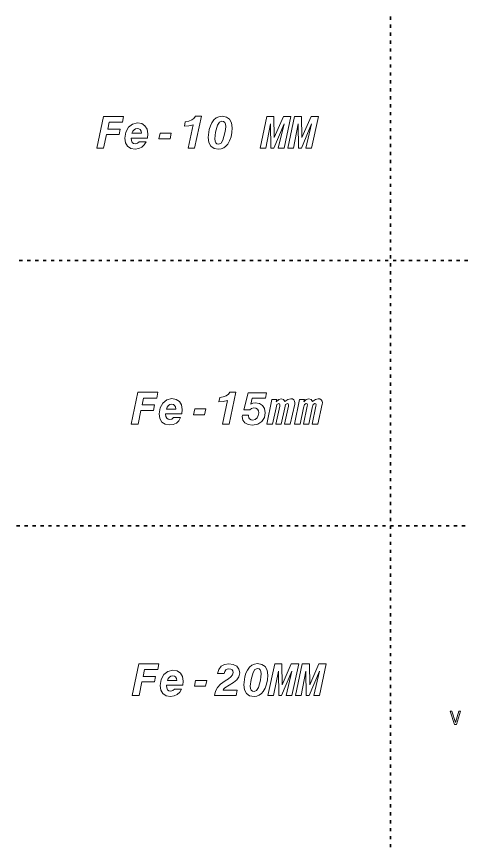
# Model space of a CAD drawing. Extents: x -2386 to 4464, y -2622 to 518.
# Drawn here: x -2386 to -709, y -2622 to 518 of the extents above; entities that cross this region are included whole.
import ezdxf

# ---------------------------------------------------------------- set-up
doc = ezdxf.new("R2010")
doc.units = 0
doc.linetypes.add('DASHSPACE', pattern=[30, 12, -18])

msp = doc.modelspace()

# ---------------------------------------------------------------- linework, layer by layer
at = {"color": 1, "linetype": 'DASHSPACE', "lineweight": 35}
for p, q in [((-976.5, 517.5), (-976.5, -2622.5)), ((-2376.5, -402.5), (4463.5, -402.5)), ((-2386.5, -1402.5), (4463.5, -1402.5))]:
    msp.add_line(p, q, dxfattribs=at)
at = {"color": 5, "lineweight": 13}
for points in [[(-2084.079346, 20.98703), (-2058.488525, 20.98703), (-2047.422241, 72.514404), (-2000.217529, 72.514404), (-1995.894775, 93.782417), (-2042.926514, 93.782417), (-2037.393311, 119.373199), (-1987.595093, 119.373199), (-1983.272339, 140.98703), (-2058.661377, 140.98703)], [(-1739.468262, 20.98703), (-1715.087891, 20.98703), (-1689.670044, 141.851593), (-1711.629639, 141.851593), (-1717.508667, 134.070602), (-1725.80835, 128.018738), (-1736.874634, 123.695961), (-1750.361694, 121.275215), (-1753.301147, 104.675789), (-1737.047607, 105.713257), (-1720.793945, 109.517288)], [(-1663.387573, 61.275215), (-1660.966797, 42.600861), (-1653.358765, 28.94092), (-1641.255127, 20.814119), (-1624.65564, 17.874638), (-1614.453857, 19.257923), (-1604.943848, 22.716137), (-1596.644043, 28.768009), (-1589.727661, 36.89481), (-1582.984131, 49.344376), (-1577.623901, 64.214691), (-1574.338623, 80.641205), (-1572.955322, 98.105186), (-1575.549072, 116.779533), (-1582.984131, 130.439484), (-1595.087891, 138.739197), (-1611.514404, 141.67868), (-1623.099365, 140.122467), (-1633.128296, 135.453888), (-1642.119629, 127.845818), (-1649.55481, 117.471176), (-1655.087891, 105.713257), (-1659.583618, 91.707489)], [(-1467.998535, 20.98703), (-1446.384766, 20.98703), (-1428.747803, 112.975502), (-1427.364502, 20.98703), (-1416.29834, 20.98703), (-1377.566284, 112.975502), (-1399.353027, 20.98703), (-1377.739258, 20.98703), (-1351.802612, 140.98703), (-1379.814209, 140.98703), (-1414.39624, 62.139767), (-1415.779541, 140.98703), (-1442.407837, 140.98703)], [(-1363.906372, 20.98703), (-1342.29248, 20.98703), (-1324.65564, 112.975502), (-1323.272339, 20.98703), (-1312.206055, 20.98703), (-1273.474121, 112.975502), (-1295.260742, 20.98703), (-1273.646973, 20.98703), (-1247.710449, 140.98703), (-1275.721924, 140.98703), (-1310.304077, 62.139767), (-1311.687256, 140.98703), (-1338.315674, 140.98703)], [(-1954.39624, 59.89193), (-1893.358765, 59.89193), (-1891.802612, 75.799713), (-1894.569214, 93.263687), (-1902.350098, 106.231987), (-1914.453857, 114.185875), (-1930.534546, 117.125359), (-1949.381836, 112.629677), (-1964.598022, 100.525932), (-1974.626831, 82.370316), (-1978.257935, 59.719017), (-1975.664307, 41.909218), (-1968.229126, 28.768009), (-1955.952393, 20.814119), (-1939.525879, 17.874638), (-1925.520142, 19.776655), (-1913.935181, 24.791065), (-1904.943848, 33.609509), (-1898.200317, 45.886166), (-1924.136841, 45.886166), (-1930.880371, 40.180115), (-1938.661377, 38.278095), (-1945.404907, 39.488472), (-1950.419312, 43.465416), (-1953.531738, 49.86311), (-1954.39624, 58.681553)], [(-1951.283813, 77.701721), (-1948.171509, 85.482704), (-1943.675781, 91.188759), (-1937.969727, 94.646973), (-1931.744995, 96.030258), (-1925.174316, 94.819885), (-1920.332886, 91.361671), (-1917.220459, 85.655617), (-1916.010132, 77.701721)], [(-1611.860229, 123.177231), (-1605.462524, 121.793945), (-1600.966797, 118.162819), (-1598.373169, 111.765129), (-1597.508667, 102.773773), (-1598.373169, 91.707489), (-1600.44812, 78.912102), (-1608.056152, 52.110947), (-1614.972656, 40.871758), (-1624.136963, 37.240631), (-1630.70752, 38.451004), (-1635.203125, 42.08213), (-1637.969727, 48.306915), (-1638.834229, 57.298267), (-1635.894775, 82.02449), (-1628.286743, 108.306915), (-1621.370361, 119.373199)], [(-1849.612427, 56.260803), (-1807.768066, 56.260803), (-1803.099365, 78.566284), (-1844.770874, 78.566284)], [(-1954.079224, -1019.012939), (-1928.488525, -1019.012939), (-1917.422241, -967.485535), (-1870.217529, -967.485535), (-1865.894775, -946.217529), (-1912.926514, -946.217529), (-1907.393311, -920.62677), (-1857.595093, -920.62677), (-1853.272339, -899.012939), (-1928.661377, -899.012939)], [(-1609.468262, -1019.012939), (-1585.087891, -1019.012939), (-1559.670044, -898.148376), (-1581.629639, -898.148376), (-1587.508667, -905.929382), (-1595.80835, -911.981262), (-1606.874634, -916.304016), (-1620.361694, -918.724731), (-1623.301147, -935.324158), (-1607.047607, -934.286743), (-1590.793945, -930.482666)], [(-1534.943848, -985.468262), (-1535.289673, -990.655579), (-1532.696045, -1003.623901), (-1525.260742, -1013.65271), (-1512.984131, -1020.050415), (-1496.384766, -1022.47113), (-1476.327148, -1019.012939), (-1461.456787, -1009.157043), (-1451.946655, -994.632507), (-1448.661377, -976.304016), (-1451.255127, -960.39624), (-1458.517334, -948.638306), (-1470.275269, -941.54895), (-1486.355957, -938.955322), (-1495.520142, -940.165649), (-1503.128296, -943.623901), (-1497.422241, -921.31842), (-1447.796875, -921.31842), (-1443.646973, -901.260803), (-1512.465454, -901.260803), (-1528.718994, -965.064819), (-1506.586426, -965.064819), (-1500.015869, -959.531677), (-1491.197388, -957.456726), (-1483.589355, -958.840027), (-1478.056152, -962.47113), (-1474.598022, -968.52301), (-1473.214722, -976.304016), (-1474.943848, -987.024475), (-1479.266602, -995.669983), (-1486.355957, -1001.54895), (-1495.34729, -1003.623901), (-1502.263672, -1002.586426), (-1507.45105, -999.646973), (-1510.563477, -994.80542), (-1511.60083, -988.061951), (-1511.427979, -985.468262)], [(-1824.39624, -980.108032), (-1763.358765, -980.108032), (-1761.802612, -964.200256), (-1764.569214, -946.736267), (-1772.350098, -933.768005), (-1784.453857, -925.814087), (-1800.534546, -922.874634), (-1819.381836, -927.3703), (-1834.598022, -939.47406), (-1844.626831, -957.629639), (-1848.257935, -980.280945), (-1845.664307, -998.090759), (-1838.229126, -1011.231934), (-1825.952393, -1019.185852), (-1809.525879, -1022.125305), (-1795.520142, -1020.223328), (-1783.935181, -1015.208923), (-1774.943848, -1006.390442), (-1768.200317, -994.113831), (-1794.136841, -994.113831), (-1800.880371, -999.819885), (-1808.661377, -1001.721863), (-1815.404907, -1000.511475), (-1820.419312, -996.534546), (-1823.531738, -990.136841), (-1824.39624, -981.31842)], [(-1442.609619, -1019.012939), (-1420.995728, -1019.012939), (-1407.854492, -957.110901), (-1404.39624, -945.353027), (-1397.825684, -941.030212), (-1394.367432, -942.413513), (-1392.984131, -946.390442), (-1393.848755, -951.750671), (-1408.027344, -1019.012939), (-1388.315674, -1019.012939), (-1375.174316, -957.110901), (-1371.716187, -945.353027), (-1365.145508, -941.030212), (-1361.687378, -942.413513), (-1360.477051, -946.390442), (-1361.168701, -951.750671), (-1375.34729, -1019.012939), (-1353.906372, -1019.012939), (-1337.479858, -944.315552), (-1336.788208, -938.436584), (-1337.998535, -932.038879), (-1341.283936, -927.197388), (-1346.29834, -924.257874), (-1352.350098, -923.047546), (-1363.589355, -925.814087), (-1374.482666, -934.113831), (-1379.324219, -926.159912), (-1387.969727, -923.047546), (-1397.825684, -926.159912), (-1407.335693, -935.324158), (-1404.915039, -926.159912), (-1423.24353, -926.159912)], [(-1338.517334, -1019.012939), (-1316.903564, -1019.012939), (-1303.762207, -957.110901), (-1300.304077, -945.353027), (-1293.733398, -941.030212), (-1290.275269, -942.413513), (-1288.891968, -946.390442), (-1289.756592, -951.750671), (-1303.935181, -1019.012939), (-1284.223389, -1019.012939), (-1271.082153, -957.110901), (-1267.624023, -945.353027), (-1261.053345, -941.030212), (-1257.595215, -942.413513), (-1256.384766, -946.390442), (-1257.076416, -951.750671), (-1271.255127, -1019.012939), (-1249.814209, -1019.012939), (-1233.387695, -944.315552), (-1232.696045, -938.436584), (-1233.906372, -932.038879), (-1237.19165, -927.197388), (-1242.206055, -924.257874), (-1248.257935, -923.047546), (-1259.49707, -925.814087), (-1270.390503, -934.113831), (-1275.231934, -926.159912), (-1283.877563, -923.047546), (-1293.733398, -926.159912), (-1303.24353, -935.324158), (-1300.822754, -926.159912), (-1319.151367, -926.159912)], [(-1821.283813, -962.298218), (-1818.171509, -954.517273), (-1813.675781, -948.811218), (-1807.969727, -945.353027), (-1801.744995, -943.969727), (-1795.174316, -945.180054), (-1790.332886, -948.638306), (-1787.220459, -954.34436), (-1786.010132, -962.298218)], [(-1719.612427, -983.739136), (-1677.768066, -983.739136), (-1673.099365, -961.433716), (-1714.770874, -961.433716)], [(-1950.377197, -2042.912598), (-1924.786499, -2042.912598), (-1913.720215, -1991.385254), (-1866.515503, -1991.385254), (-1862.192749, -1970.117188), (-1909.224487, -1970.117188), (-1903.691406, -1944.526367), (-1853.893066, -1944.526367), (-1849.570313, -1922.912598), (-1924.959351, -1922.912598)], [(-1820.694214, -2004.00769), (-1759.656738, -2004.00769), (-1758.100586, -1988.099976), (-1760.867188, -1970.635986), (-1768.648071, -1957.667603), (-1780.751831, -1949.713745), (-1796.83252, -1946.774292), (-1815.67981, -1951.269897), (-1830.895996, -1963.373657), (-1840.924805, -1981.529297), (-1844.555908, -2004.180664), (-1841.96228, -2021.990356), (-1834.5271, -2035.131592), (-1822.250488, -2043.085449), (-1805.823975, -2046.025024), (-1791.818115, -2044.122925), (-1780.233154, -2039.108521), (-1771.241821, -2030.290161), (-1764.498291, -2018.013428), (-1790.434814, -2018.013428), (-1797.178345, -2023.719482), (-1804.959351, -2025.621582), (-1811.702881, -2024.411133), (-1816.717285, -2020.434204), (-1819.829712, -2014.036499), (-1820.694214, -2005.218018)], [(-1553.893066, -2022.682007), (-1607.841187, -2022.682007), (-1605.766357, -2018.705078), (-1601.27063, -2014.036499), (-1585.189941, -2002.970215), (-1568.936279, -1992.941406), (-1556.140869, -1983.085449), (-1547.841187, -1971.673462), (-1544.72876, -1956.803101), (-1547.668335, -1942.970215), (-1556.140869, -1932.076904), (-1569.109253, -1924.987549), (-1586.054443, -1922.393921), (-1602.308105, -1924.987549), (-1615.103516, -1932.249756), (-1623.921875, -1944.00769), (-1628.071777, -1959.742554), (-1604.037109, -1959.742554), (-1601.443481, -1951.788696), (-1597.639526, -1946.082642), (-1592.452148, -1942.797363), (-1585.535767, -1941.586914), (-1578.792236, -1942.62439), (-1573.777832, -1945.563843), (-1570.665405, -1949.713745), (-1569.455078, -1955.073975), (-1571.702881, -1964.411133), (-1577.754761, -1972.019287), (-1587.437744, -1979.281494), (-1600.060303, -1987.581177), (-1616.83252, -1999.684937), (-1628.936279, -2011.961548), (-1636.544434, -2026.140259), (-1639.483887, -2042.912598), (-1557.697144, -2042.912598)], [(-1529.685547, -2002.62439), (-1527.264893, -2021.298706), (-1519.656738, -2034.95874), (-1507.552979, -2043.085449), (-1490.953613, -2046.025024), (-1480.751831, -2044.641724), (-1471.241821, -2041.183472), (-1462.942139, -2035.131592), (-1456.025635, -2027.004761), (-1449.282104, -2014.555298), (-1443.921875, -1999.684937), (-1440.636597, -1983.258423), (-1439.253296, -1965.794434), (-1441.846924, -1947.120117), (-1449.282104, -1933.460205), (-1461.385864, -1925.1604), (-1477.812378, -1922.220947), (-1489.397461, -1923.7771), (-1499.42627, -1928.445801), (-1508.417603, -1936.053833), (-1515.852783, -1946.428467), (-1521.385864, -1958.186401), (-1525.881592, -1972.192139)], [(-1478.158203, -1940.722412), (-1471.760498, -1942.105713), (-1467.264893, -1945.736816), (-1464.671143, -1952.134521), (-1463.806641, -1961.125854), (-1464.671143, -1972.192139), (-1466.746094, -1984.987549), (-1474.354248, -2011.788696), (-1481.27063, -2023.027832), (-1490.434814, -2026.658936), (-1497.005493, -2025.448608), (-1501.501221, -2021.817505), (-1504.2677, -2015.592773), (-1505.132324, -2006.601318), (-1502.192871, -1981.875122), (-1494.584717, -1955.592773), (-1487.668335, -1944.526367)], [(-1438.388794, -2042.912598), (-1416.774902, -2042.912598), (-1399.138062, -1950.924072), (-1397.754761, -2042.912598), (-1386.688477, -2042.912598), (-1347.956543, -1950.924072), (-1369.743164, -2042.912598), (-1348.129395, -2042.912598), (-1322.192871, -1922.912598), (-1350.204346, -1922.912598), (-1384.786499, -2001.759888), (-1386.169678, -1922.912598), (-1412.798096, -1922.912598)], [(-1334.296631, -2042.912598), (-1312.682739, -2042.912598), (-1295.045898, -1950.924072), (-1293.662598, -2042.912598), (-1282.596191, -2042.912598), (-1243.864258, -1950.924072), (-1265.651001, -2042.912598), (-1244.037109, -2042.912598), (-1218.100586, -1922.912598), (-1246.112061, -1922.912598), (-1280.694336, -2001.759888), (-1282.077515, -1922.912598), (-1308.705811, -1922.912598)], [(-1817.581787, -1986.197876), (-1814.469482, -1978.41687), (-1809.973755, -1972.710815), (-1804.2677, -1969.252686), (-1798.042969, -1967.869385), (-1791.47229, -1969.079712), (-1786.630859, -1972.537964), (-1783.518433, -1978.244019), (-1782.308105, -1986.197876)], [(-1715.9104, -2007.638794), (-1674.065918, -2007.638794), (-1669.397461, -1985.333374), (-1711.068848, -1985.333374)]]:
    msp.add_lwpolyline(points, close=True, dxfattribs=at)
at = {"color": 7, "lineweight": 13}
msp.add_lwpolyline([(-718.487671, -2101.876709), (-731.023743, -2144.456055), (-743.919983, -2101.876709), (-750.764343, -2101.876709), (-734.626038, -2151.94873), (-727.421387, -2151.94873), (-711.643311, -2101.876709)], close=True, dxfattribs=at)

doc.saveas('drawing.dxf')
